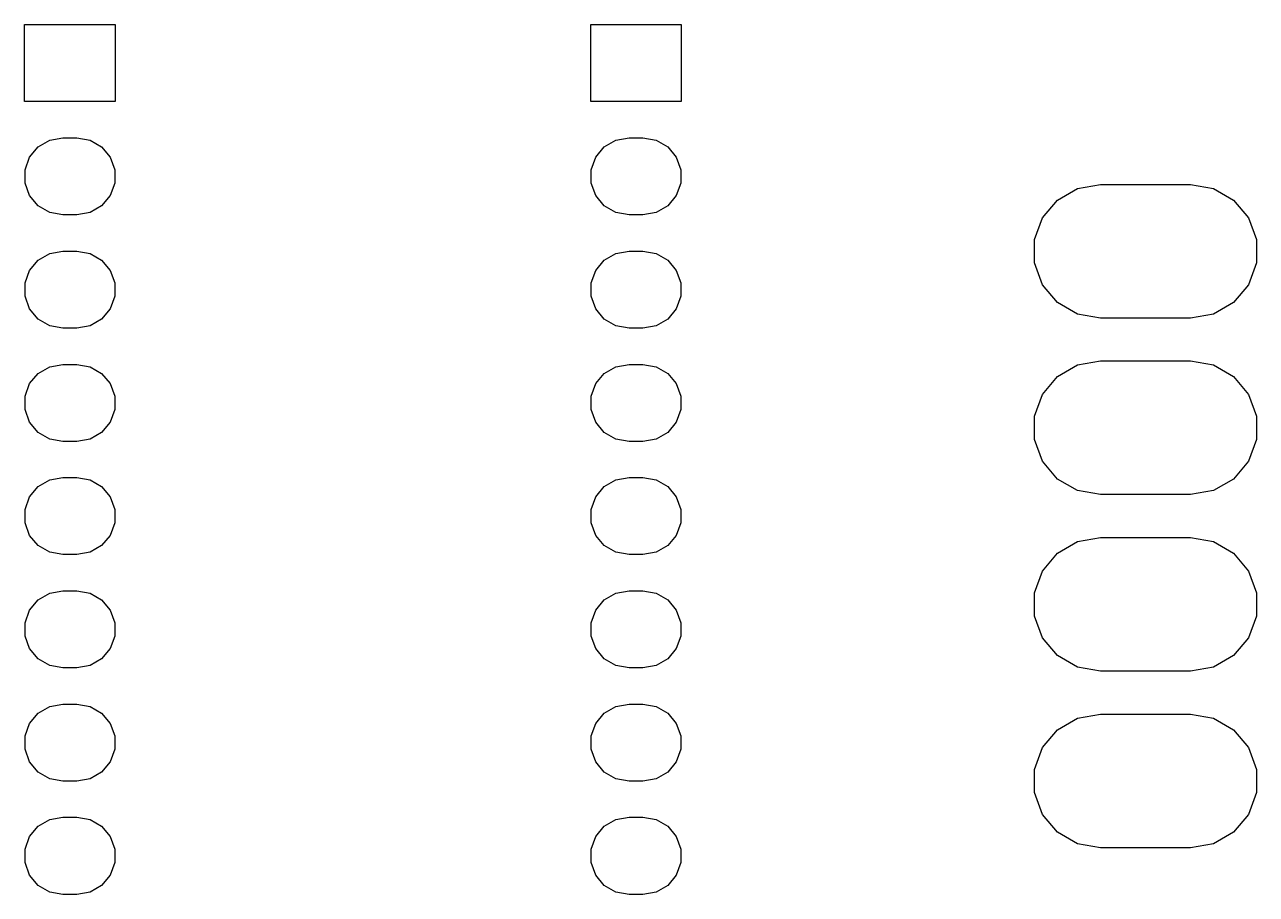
# Model space of a CAD drawing. Extents: x 21 to 199, y -135 to -33.
# Drawn here: x 171.07 to 198.7, y -105.64 to -86.13 of the extents above; entities that cross this region are included whole.
import ezdxf

# ---------------------------------------------------------------- set-up
doc = ezdxf.new("R2010")
doc.units = 0
doc.header["$MEASUREMENT"] = 0
doc.layers.add('BLACK', color=7, linetype='CONTINUOUS')

msp = doc.modelspace()

# ---------------------------------------------------------------- linework, layer by layer
at = {"layer": 'Black'}
for p, q in [((171.069, -87.8586), (171.069, -86.1314)), ((171.069, -86.1314), (173.101, -86.1314)), ((173.101, -86.1314), (173.101, -87.8586)), ((183.769, -87.8586), (183.769, -86.1314)), ((183.769, -86.1314), (185.801, -86.1314)), ((185.801, -86.1314), (185.801, -87.8586)), ((173.101, -87.8586), (171.069, -87.8586)), ((185.801, -87.8586), (183.769, -87.8586)), ((171.633, -88.7235), (171.929, -88.6714)), ((171.929, -88.6714), (172.241, -88.6714)), ((172.241, -88.6714), (172.537, -88.7235)), ((184.333, -88.7235), (184.629, -88.6714)), ((184.629, -88.6714), (184.941, -88.6714)), ((184.941, -88.6714), (185.237, -88.7235)), ((171.181, -89.1032), (171.374, -88.8734)), ((171.374, -88.8734), (171.633, -88.7235)), ((172.537, -88.7235), (172.796, -88.8734)), ((172.796, -88.8734), (172.989, -89.1032)), ((183.881, -89.1032), (184.074, -88.8734)), ((184.074, -88.8734), (184.333, -88.7235)), ((185.237, -88.7235), (185.496, -88.8734)), ((185.496, -88.8734), (185.689, -89.1032)), ((171.078, -89.385), (171.181, -89.1032)), ((172.989, -89.1032), (173.092, -89.385)), ((183.778, -89.385), (183.881, -89.1032)), ((185.689, -89.1032), (185.792, -89.385)), ((171.078, -89.685), (171.078, -89.385)), ((173.092, -89.385), (173.092, -89.685)), ((183.778, -89.685), (183.778, -89.385)), ((185.792, -89.385), (185.792, -89.685)), ((171.181, -89.9668), (171.078, -89.685)), ((173.092, -89.685), (172.989, -89.9668)), ((183.881, -89.9668), (183.778, -89.685)), ((185.792, -89.685), (185.689, -89.9668)), ((194.241, -90.065), (194.692, -89.8045)), ((194.692, -89.8045), (195.205, -89.7141)), ((195.205, -89.7141), (197.225, -89.7141)), ((197.225, -89.7141), (197.738, -89.8045)), ((197.738, -89.8045), (198.189, -90.065)), ((171.374, -90.1966), (171.181, -89.9668)), ((172.989, -89.9668), (172.796, -90.1966)), ((184.074, -90.1966), (183.881, -89.9668)), ((185.689, -89.9668), (185.496, -90.1966)), ((193.906, -90.464), (194.241, -90.065)), ((198.189, -90.065), (198.524, -90.464)), ((171.633, -90.3465), (171.374, -90.1966)), ((171.929, -90.3986), (171.633, -90.3465)), ((172.537, -90.3465), (172.241, -90.3986)), ((172.796, -90.1966), (172.537, -90.3465)), ((184.333, -90.3465), (184.074, -90.1966)), ((184.629, -90.3986), (184.333, -90.3465)), ((185.237, -90.3465), (184.941, -90.3986)), ((185.496, -90.1966), (185.237, -90.3465)), ((172.241, -90.3986), (171.929, -90.3986)), ((184.941, -90.3986), (184.629, -90.3986)), ((193.728, -90.9535), (193.906, -90.464)), ((198.524, -90.464), (198.702, -90.9535)), ((193.728, -91.4744), (193.728, -90.9535)), ((198.702, -90.9535), (198.702, -91.4744)), ((171.181, -91.6432), (171.374, -91.4134)), ((171.374, -91.4134), (171.633, -91.2635)), ((171.633, -91.2635), (171.929, -91.2114)), ((171.929, -91.2114), (172.241, -91.2114)), ((172.241, -91.2114), (172.537, -91.2635)), ((172.537, -91.2635), (172.796, -91.4134)), ((172.796, -91.4134), (172.989, -91.6432)), ((183.881, -91.6432), (184.074, -91.4134)), ((184.074, -91.4134), (184.333, -91.2635)), ((184.333, -91.2635), (184.629, -91.2114)), ((184.629, -91.2114), (184.941, -91.2114)), ((184.941, -91.2114), (185.237, -91.2635)), ((185.237, -91.2635), (185.496, -91.4134)), ((185.496, -91.4134), (185.689, -91.6432)), ((171.078, -91.925), (171.181, -91.6432)), ((172.989, -91.6432), (173.092, -91.925)), ((183.778, -91.925), (183.881, -91.6432)), ((185.689, -91.6432), (185.792, -91.925)), ((193.906, -91.9639), (193.728, -91.4744)), ((198.702, -91.4744), (198.524, -91.9639)), ((171.078, -92.225), (171.078, -91.925)), ((173.092, -91.925), (173.092, -92.225)), ((183.778, -92.225), (183.778, -91.925)), ((185.792, -91.925), (185.792, -92.225)), ((194.241, -92.3629), (193.906, -91.9639)), ((198.524, -91.9639), (198.189, -92.3629)), ((171.181, -92.5068), (171.078, -92.225)), ((173.092, -92.225), (172.989, -92.5068)), ((183.881, -92.5068), (183.778, -92.225)), ((185.792, -92.225), (185.689, -92.5068)), ((171.374, -92.7366), (171.181, -92.5068)), ((172.989, -92.5068), (172.796, -92.7366)), ((184.074, -92.7366), (183.881, -92.5068)), ((185.689, -92.5068), (185.496, -92.7366)), ((194.692, -92.6234), (194.241, -92.3629)), ((198.189, -92.3629), (197.738, -92.6234)), ((171.633, -92.8865), (171.374, -92.7366)), ((172.796, -92.7366), (172.537, -92.8865)), ((184.333, -92.8865), (184.074, -92.7366)), ((185.496, -92.7366), (185.237, -92.8865)), ((195.205, -92.7138), (194.692, -92.6234)), ((197.225, -92.7138), (195.205, -92.7138)), ((197.738, -92.6234), (197.225, -92.7138)), ((171.929, -92.9386), (171.633, -92.8865)), ((172.241, -92.9386), (171.929, -92.9386)), ((172.537, -92.8865), (172.241, -92.9386)), ((184.629, -92.9386), (184.333, -92.8865)), ((184.941, -92.9386), (184.629, -92.9386)), ((185.237, -92.8865), (184.941, -92.9386)), ((194.692, -93.7644), (195.205, -93.6739)), ((195.205, -93.6739), (197.225, -93.6739)), ((197.225, -93.6739), (197.738, -93.7644)), ((171.374, -93.9534), (171.633, -93.8035)), ((171.633, -93.8035), (171.929, -93.7514)), ((171.929, -93.7514), (172.241, -93.7514)), ((172.241, -93.7514), (172.537, -93.8035)), ((172.537, -93.8035), (172.796, -93.9534)), ((184.074, -93.9534), (184.333, -93.8035)), ((184.333, -93.8035), (184.629, -93.7514)), ((184.629, -93.7514), (184.941, -93.7514)), ((184.941, -93.7514), (185.237, -93.8035)), ((185.237, -93.8035), (185.496, -93.9534)), ((194.241, -94.0248), (194.692, -93.7644)), ((197.738, -93.7644), (198.189, -94.0248)), ((171.078, -94.465), (171.181, -94.1832)), ((171.181, -94.1832), (171.374, -93.9534)), ((172.796, -93.9534), (172.989, -94.1832)), ((172.989, -94.1832), (173.092, -94.465)), ((183.778, -94.465), (183.881, -94.1832)), ((183.881, -94.1832), (184.074, -93.9534)), ((185.496, -93.9534), (185.689, -94.1832)), ((185.689, -94.1832), (185.792, -94.465)), ((193.906, -94.4239), (194.241, -94.0248)), ((198.189, -94.0248), (198.524, -94.4239)), ((171.078, -94.765), (171.078, -94.465)), ((173.092, -94.465), (173.092, -94.765)), ((183.778, -94.765), (183.778, -94.465)), ((185.792, -94.465), (185.792, -94.765)), ((193.728, -94.9133), (193.906, -94.4239)), ((198.524, -94.4239), (198.702, -94.9133)), ((171.181, -95.0468), (171.078, -94.765)), ((173.092, -94.765), (172.989, -95.0468)), ((183.881, -95.0468), (183.778, -94.765)), ((185.792, -94.765), (185.689, -95.0468)), ((171.374, -95.2766), (171.181, -95.0468)), ((172.989, -95.0468), (172.796, -95.2766)), ((184.074, -95.2766), (183.881, -95.0468)), ((185.689, -95.0468), (185.496, -95.2766)), ((193.728, -95.4342), (193.728, -94.9133)), ((198.702, -94.9133), (198.702, -95.4342)), ((171.633, -95.4265), (171.374, -95.2766)), ((172.796, -95.2766), (172.537, -95.4265)), ((184.333, -95.4265), (184.074, -95.2766)), ((185.496, -95.2766), (185.237, -95.4265)), ((171.929, -95.4786), (171.633, -95.4265)), ((172.241, -95.4786), (171.929, -95.4786)), ((172.537, -95.4265), (172.241, -95.4786)), ((184.629, -95.4786), (184.333, -95.4265)), ((184.941, -95.4786), (184.629, -95.4786)), ((185.237, -95.4265), (184.941, -95.4786)), ((193.906, -95.9237), (193.728, -95.4342)), ((198.702, -95.4342), (198.524, -95.9237)), ((194.241, -96.3228), (193.906, -95.9237)), ((198.524, -95.9237), (198.189, -96.3228)), ((171.374, -96.4934), (171.633, -96.3435)), ((171.633, -96.3435), (171.929, -96.2914)), ((171.929, -96.2914), (172.241, -96.2914)), ((172.241, -96.2914), (172.537, -96.3435)), ((172.537, -96.3435), (172.796, -96.4934)), ((184.074, -96.4934), (184.333, -96.3435)), ((184.333, -96.3435), (184.629, -96.2914)), ((184.629, -96.2914), (184.941, -96.2914)), ((184.941, -96.2914), (185.237, -96.3435)), ((185.237, -96.3435), (185.496, -96.4934)), ((194.692, -96.5832), (194.241, -96.3228)), ((198.189, -96.3228), (197.738, -96.5832)), ((171.181, -96.7232), (171.374, -96.4934)), ((172.796, -96.4934), (172.989, -96.7232)), ((183.881, -96.7232), (184.074, -96.4934)), ((185.496, -96.4934), (185.689, -96.7232)), ((195.205, -96.6737), (194.692, -96.5832)), ((197.225, -96.6737), (195.205, -96.6737)), ((197.738, -96.5832), (197.225, -96.6737)), ((171.078, -97.005), (171.181, -96.7232)), ((172.989, -96.7232), (173.092, -97.005)), ((183.778, -97.005), (183.881, -96.7232)), ((185.689, -96.7232), (185.792, -97.005)), ((171.078, -97.305), (171.078, -97.005)), ((173.092, -97.005), (173.092, -97.305)), ((183.778, -97.305), (183.778, -97.005)), ((185.792, -97.005), (185.792, -97.305)), ((171.181, -97.5868), (171.078, -97.305)), ((173.092, -97.305), (172.989, -97.5868)), ((183.881, -97.5868), (183.778, -97.305)), ((185.792, -97.305), (185.689, -97.5868)), ((171.374, -97.8166), (171.181, -97.5868)), ((171.633, -97.9665), (171.374, -97.8166)), ((172.796, -97.8166), (172.537, -97.9665)), ((172.989, -97.5868), (172.796, -97.8166)), ((184.074, -97.8166), (183.881, -97.5868)), ((184.333, -97.9665), (184.074, -97.8166)), ((185.496, -97.8166), (185.237, -97.9665)), ((185.689, -97.5868), (185.496, -97.8166)), ((194.241, -97.9872), (194.692, -97.7268)), ((194.692, -97.7268), (195.205, -97.6363)), ((195.205, -97.6363), (197.225, -97.6363)), ((197.225, -97.6363), (197.738, -97.7268)), ((197.738, -97.7268), (198.189, -97.9872)), ((171.929, -98.0186), (171.633, -97.9665)), ((172.241, -98.0186), (171.929, -98.0186)), ((172.537, -97.9665), (172.241, -98.0186)), ((184.629, -98.0186), (184.333, -97.9665)), ((184.941, -98.0186), (184.629, -98.0186)), ((185.237, -97.9665), (184.941, -98.0186)), ((193.906, -98.3863), (194.241, -97.9872)), ((198.189, -97.9872), (198.524, -98.3863)), ((193.728, -98.8757), (193.906, -98.3863)), ((198.524, -98.3863), (198.702, -98.8757)), ((171.374, -99.0334), (171.633, -98.8835)), ((171.633, -98.8835), (171.929, -98.8314)), ((171.929, -98.8314), (172.241, -98.8314)), ((172.241, -98.8314), (172.537, -98.8835)), ((172.537, -98.8835), (172.796, -99.0334)), ((184.074, -99.0334), (184.333, -98.8835)), ((184.333, -98.8835), (184.629, -98.8314)), ((184.629, -98.8314), (184.941, -98.8314)), ((184.941, -98.8314), (185.237, -98.8835)), ((185.237, -98.8835), (185.496, -99.0334)), ((193.728, -99.3966), (193.728, -98.8757)), ((198.702, -98.8757), (198.702, -99.3966)), ((171.181, -99.2632), (171.374, -99.0334)), ((172.796, -99.0334), (172.989, -99.2632)), ((183.881, -99.2632), (184.074, -99.0334)), ((185.496, -99.0334), (185.689, -99.2632)), ((171.078, -99.545), (171.181, -99.2632)), ((172.989, -99.2632), (173.092, -99.545)), ((183.778, -99.545), (183.881, -99.2632)), ((185.689, -99.2632), (185.792, -99.545)), ((193.906, -99.8861), (193.728, -99.3966)), ((198.702, -99.3966), (198.524, -99.8861)), ((171.078, -99.845), (171.078, -99.545)), ((173.092, -99.545), (173.092, -99.845)), ((183.778, -99.845), (183.778, -99.545)), ((185.792, -99.545), (185.792, -99.845)), ((171.181, -100.127), (171.078, -99.845)), ((173.092, -99.845), (172.989, -100.127)), ((183.881, -100.127), (183.778, -99.845)), ((185.792, -99.845), (185.689, -100.127)), ((194.241, -100.285), (193.906, -99.8861)), ((198.524, -99.8861), (198.189, -100.285)), ((171.374, -100.357), (171.181, -100.127)), ((172.989, -100.127), (172.796, -100.357)), ((184.074, -100.357), (183.881, -100.127)), ((185.689, -100.127), (185.496, -100.357)), ((194.692, -100.546), (194.241, -100.285)), ((198.189, -100.285), (197.738, -100.546)), ((171.633, -100.507), (171.374, -100.357)), ((171.929, -100.559), (171.633, -100.507)), ((172.241, -100.559), (171.929, -100.559)), ((172.537, -100.507), (172.241, -100.559)), ((172.796, -100.357), (172.537, -100.507)), ((184.333, -100.507), (184.074, -100.357)), ((184.629, -100.559), (184.333, -100.507)), ((184.941, -100.559), (184.629, -100.559)), ((185.237, -100.507), (184.941, -100.559)), ((185.496, -100.357), (185.237, -100.507)), ((195.205, -100.636), (194.692, -100.546)), ((197.738, -100.546), (197.225, -100.636)), ((197.225, -100.636), (195.205, -100.636)), ((171.633, -101.423), (171.929, -101.371)), ((171.929, -101.371), (172.241, -101.371)), ((172.241, -101.371), (172.537, -101.423)), ((184.333, -101.423), (184.629, -101.371)), ((184.629, -101.371), (184.941, -101.371)), ((184.941, -101.371), (185.237, -101.423)), ((171.181, -101.803), (171.374, -101.573)), ((171.374, -101.573), (171.633, -101.423)), ((172.537, -101.423), (172.796, -101.573)), ((172.796, -101.573), (172.989, -101.803)), ((183.881, -101.803), (184.074, -101.573)), ((184.074, -101.573), (184.333, -101.423)), ((185.237, -101.423), (185.496, -101.573)), ((185.496, -101.573), (185.689, -101.803)), ((194.241, -101.947), (194.692, -101.687)), ((194.692, -101.687), (195.205, -101.596)), ((195.205, -101.596), (197.225, -101.596)), ((197.225, -101.596), (197.738, -101.687)), ((197.738, -101.687), (198.189, -101.947)), ((171.078, -102.085), (171.181, -101.803)), ((172.989, -101.803), (173.092, -102.085)), ((183.778, -102.085), (183.881, -101.803)), ((185.689, -101.803), (185.792, -102.085)), ((193.906, -102.346), (194.241, -101.947)), ((198.189, -101.947), (198.524, -102.346)), ((171.078, -102.385), (171.078, -102.085)), ((173.092, -102.085), (173.092, -102.385)), ((183.778, -102.385), (183.778, -102.085)), ((185.792, -102.085), (185.792, -102.385)), ((171.181, -102.667), (171.078, -102.385)), ((173.092, -102.385), (172.989, -102.667)), ((183.881, -102.667), (183.778, -102.385)), ((185.792, -102.385), (185.689, -102.667)), ((193.728, -102.836), (193.906, -102.346)), ((198.524, -102.346), (198.702, -102.836)), ((171.374, -102.897), (171.181, -102.667)), ((172.989, -102.667), (172.796, -102.897)), ((184.074, -102.897), (183.881, -102.667)), ((185.689, -102.667), (185.496, -102.897)), ((171.633, -103.047), (171.374, -102.897)), ((171.929, -103.099), (171.633, -103.047)), ((172.537, -103.047), (172.241, -103.099)), ((172.796, -102.897), (172.537, -103.047)), ((184.333, -103.047), (184.074, -102.897)), ((184.629, -103.099), (184.333, -103.047)), ((185.237, -103.047), (184.941, -103.099)), ((185.496, -102.897), (185.237, -103.047)), ((193.728, -103.357), (193.728, -102.836)), ((198.702, -102.836), (198.702, -103.357)), ((172.241, -103.099), (171.929, -103.099)), ((184.941, -103.099), (184.629, -103.099)), ((193.906, -103.846), (193.728, -103.357)), ((198.702, -103.357), (198.524, -103.846)), ((194.241, -104.245), (193.906, -103.846)), ((198.524, -103.846), (198.189, -104.245)), ((171.181, -104.343), (171.374, -104.113)), ((171.374, -104.113), (171.633, -103.963)), ((171.633, -103.963), (171.929, -103.911)), ((171.929, -103.911), (172.241, -103.911)), ((172.241, -103.911), (172.537, -103.963)), ((172.537, -103.963), (172.796, -104.113)), ((172.796, -104.113), (172.989, -104.343)), ((183.881, -104.343), (184.074, -104.113)), ((184.074, -104.113), (184.333, -103.963)), ((184.333, -103.963), (184.629, -103.911)), ((184.629, -103.911), (184.941, -103.911)), ((184.941, -103.911), (185.237, -103.963)), ((185.237, -103.963), (185.496, -104.113)), ((185.496, -104.113), (185.689, -104.343)), ((171.078, -104.625), (171.181, -104.343)), ((172.989, -104.343), (173.092, -104.625)), ((183.778, -104.625), (183.881, -104.343)), ((185.689, -104.343), (185.792, -104.625)), ((194.692, -104.505), (194.241, -104.245)), ((198.189, -104.245), (197.738, -104.505)), ((171.078, -104.925), (171.078, -104.625)), ((173.092, -104.625), (173.092, -104.925)), ((183.778, -104.925), (183.778, -104.625)), ((185.792, -104.625), (185.792, -104.925)), ((195.205, -104.596), (194.692, -104.505)), ((197.225, -104.596), (195.205, -104.596)), ((197.738, -104.505), (197.225, -104.596)), ((171.181, -105.207), (171.078, -104.925)), ((173.092, -104.925), (172.989, -105.207)), ((183.881, -105.207), (183.778, -104.925)), ((185.792, -104.925), (185.689, -105.207)), ((171.374, -105.437), (171.181, -105.207)), ((172.989, -105.207), (172.796, -105.437)), ((184.074, -105.437), (183.881, -105.207)), ((185.689, -105.207), (185.496, -105.437)), ((171.633, -105.587), (171.374, -105.437)), ((172.796, -105.437), (172.537, -105.587)), ((184.333, -105.587), (184.074, -105.437)), ((185.496, -105.437), (185.237, -105.587)), ((171.929, -105.639), (171.633, -105.587)), ((172.241, -105.639), (171.929, -105.639)), ((172.537, -105.587), (172.241, -105.639)), ((184.629, -105.639), (184.333, -105.587)), ((184.941, -105.639), (184.629, -105.639)), ((185.237, -105.587), (184.941, -105.639))]:
    msp.add_line(p, q, dxfattribs=at)

doc.saveas('drawing.dxf')
